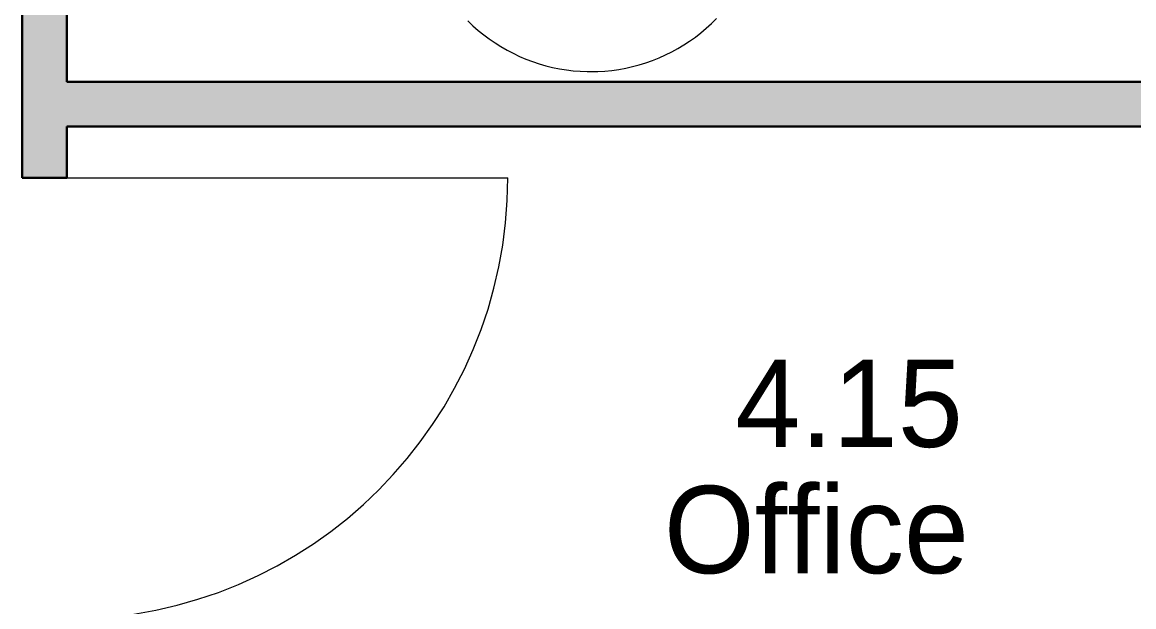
# Model space of a CAD drawing. Header units: millimetres. Extents: x 79795 to 317870, y -36033 to 97293.
# Drawn here: x 226351 to 228896, y 19456 to 20794 of the extents above; entities that cross this region are included whole.
import ezdxf

# ---------------------------------------------------------------- set-up
doc = ezdxf.new("R2010")
doc.units = ezdxf.units.MM
doc.header["$MEASUREMENT"] = 0
for name, color, linetype, lineweight in [('A-AREA-IDEN', 7, 'CONTINUOUS', 9), ('CSM-STL-XX-ZZ-M3-A-XXXX-00001_detached _19_04_21__rvt-1-Level 4$0$A-DOOR', 4, 'CONTINUOUS', 9), ('CSM-STL-XX-ZZ-M3-A-XXXX-00001_detached _19_04_21__rvt-1-Level 4$0$A-WALL-PATT', 7, 'CONTINUOUS', 9), ('CSM-STL-XX-ZZ-M3-A-XXXX-00001_detached _19_04_21__rvt-1-Level 4$0$I-WALL', 7, 'CONTINUOUS', 9), ('I-FURN', 8, 'CONTINUOUS', 9)]:
    doc.layers.add(name, color=color, linetype=linetype, lineweight=lineweight)
doc.styles.add('Century Gothic', font='GOTHIC.TTF', dxfattribs={"height": 200})

msp = doc.modelspace()

# ---------------------------------------------------------------- hatches: boundary and pattern name
at = {"layer": 'CSM-STL-XX-ZZ-M3-A-XXXX-00001_detached _19_04_21__rvt-1-Level 4$0$A-WALL-PATT'}
h = msp.add_hatch(color=256, dxfattribs=at)
h.paths.add_polyline_path([(226452.8, 15208.3), (226452.8, 16727.8), (226350.8, 16727.8), (226350.8, 15208.3)], flags=0)
h.paths.add_polyline_path([(226452.8, 17737.8), (226452.8, 19427.8), (226350.8, 19427.8), (226350.8, 17737.8)], flags=0)
h.paths.add_polyline_path([(226350.8, 20437.8), (226452.8, 20437.8), (226452.8, 22127.3), (226350.8, 22127.3), (226350.8, 20983.1)], flags=0)
h.paths.add_polyline_path([(226350.8, 23137.3), (226452.8, 23137.3), (226452.8, 24827.3), (226350.8, 24827.3), (226350.8, 23587.4)], flags=0)
h.paths.add_polyline_path([(226452.8, 25837.3), (226452.8, 25956.3), (226350.8, 25956.3), (226350.8, 25837.3)], flags=0)
msp.add_hatch(color=256, dxfattribs=at).paths.add_polyline_path([(226452.8, 20555.3), (230379.2, 20555.3), (230379.2, 20657.3), (226452.8, 20657.3)], flags=0)

# ---------------------------------------------------------------- linework, layer by layer
at = {"layer": 'CSM-STL-XX-ZZ-M3-A-XXXX-00001_detached _19_04_21__rvt-1-Level 4$0$A-DOOR'}
msp.add_line((226452.8, 20437.8), (227462.8, 20437.8), dxfattribs=at)
msp.add_arc((226452.8, 20437.8), 1010, 270, 0, dxfattribs=at)
at = {"layer": 'CSM-STL-XX-ZZ-M3-A-XXXX-00001_detached _19_04_21__rvt-1-Level 4$0$I-WALL', "lineweight": 30}
for p, q in [((226350.8, 22127.3), (226350.8, 20437.8)), ((226452.8, 20657.3), (226452.8, 22127.3)), ((230379.2, 20657.3), (226452.8, 20657.3)), ((226452.8, 20555.3), (230379.2, 20555.3)), ((226452.8, 20437.8), (226452.8, 20555.3)), ((226350.8, 20437.8), (226452.8, 20437.8))]:
    msp.add_line(p, q, dxfattribs=at)
at = {"layer": 'I-FURN'}
for p, q in [((227371.4, 20797), (227382.9, 20786)), ((227928.7, 20791), (227940.1, 20802.2)), ((227382.9, 20786), (227395, 20775.4)), ((227395, 20775.4), (227407.4, 20765.3)), ((227892, 20760.1), (227904.6, 20769.9)), ((227904.6, 20769.9), (227916.9, 20780.2)), ((227916.9, 20780.2), (227928.7, 20791)), ((227407.4, 20765.3), (227420.2, 20755.7)), ((227420.2, 20755.7), (227433.4, 20746.7)), ((227433.4, 20746.7), (227446.9, 20738.2)), ((227851.9, 20733.8), (227865.6, 20742)), ((227865.6, 20742), (227879, 20750.8)), ((227879, 20750.8), (227892, 20760.1)), ((227446.9, 20738.2), (227460.8, 20730.2)), ((227460.8, 20730.2), (227475, 20722.8)), ((227475, 20722.8), (227489.4, 20715.9)), ((227808.9, 20712.5), (227823.5, 20719)), ((227823.5, 20719), (227837.8, 20726.1)), ((227837.8, 20726.1), (227851.9, 20733.8)), ((227489.4, 20715.9), (227504.2, 20709.7)), ((227504.2, 20709.7), (227519.1, 20704)), ((227519.1, 20704), (227534.3, 20699)), ((227534.3, 20699), (227549.7, 20694.5)), ((227549.7, 20694.5), (227565.2, 20690.7)), ((227732.6, 20688.9), (227748.2, 20692.4)), ((227748.2, 20692.4), (227763.7, 20696.5)), ((227763.7, 20696.5), (227779, 20701.2)), ((227779, 20701.2), (227794, 20706.6)), ((227794, 20706.6), (227808.9, 20712.5)), ((227565.2, 20690.7), (227580.9, 20687.5)), ((227580.9, 20687.5), (227596.7, 20684.9)), ((227596.7, 20684.9), (227612.6, 20683)), ((227612.6, 20683), (227628.5, 20681.7)), ((227628.5, 20681.7), (227644.5, 20681)), ((227644.5, 20681), (227653.1, 20680.9)), ((227653.1, 20680.9), (227669.1, 20681.2)), ((227669.1, 20681.2), (227685.1, 20682.2)), ((227685.1, 20682.2), (227701, 20683.8)), ((227701, 20683.8), (227716.9, 20686)), ((227716.9, 20686), (227732.6, 20688.9))]:
    msp.add_line(p, q, dxfattribs=at)

# ---------------------------------------------------------------- texts
at = {"layer": 'A-AREA-IDEN', "style": 'Century Gothic'}
for s, p in [('4.15', (227983.9, 19821.9)), ('Office', (227820, 19532.9))]:
    msp.add_text(s, height=200, dxfattribs=at).set_placement(p)

doc.saveas('drawing.dxf')
